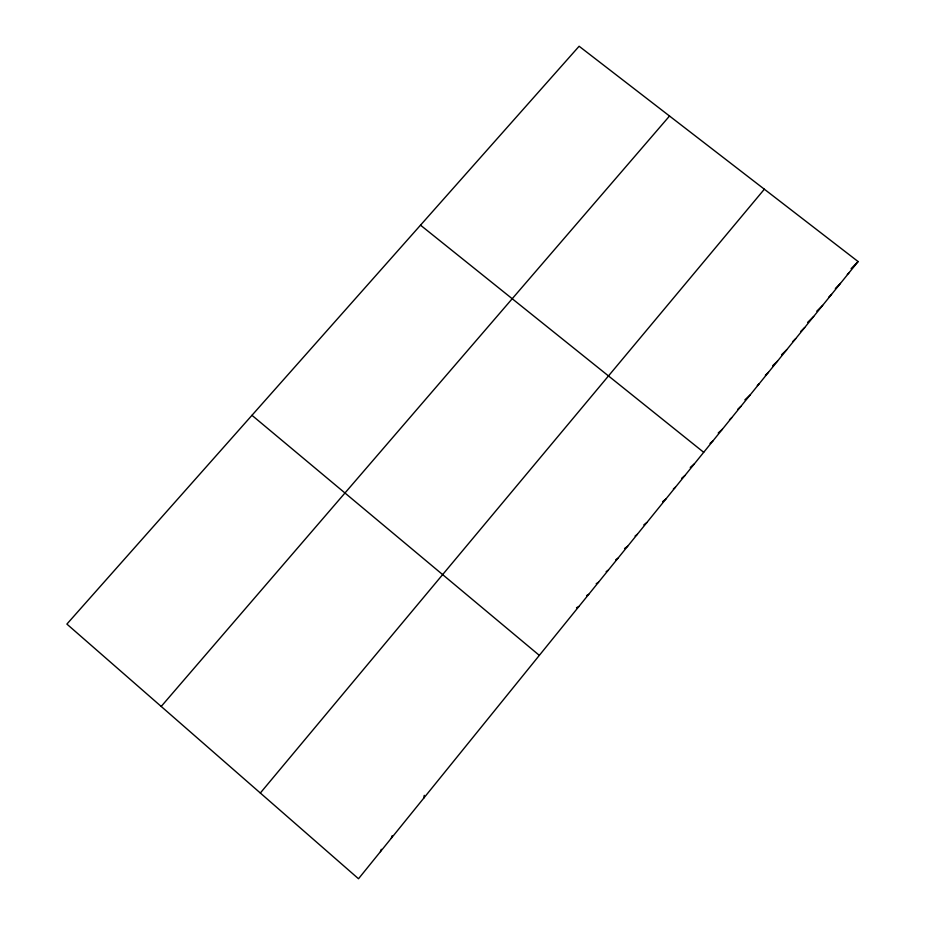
<?xml version="1.0" encoding="UTF-8"?>
<svg xmlns="http://www.w3.org/2000/svg" width="925" height="925" viewBox="0 0 925 925"><rect width="100%" height="100%" fill="white"/><g stroke="black" fill="none" stroke-linecap="round" stroke-linejoin="round"><path stroke-width="1.39" d="M423.731 798.183L424.251 795.35M391.321 838.223L392.177 835.691M380.429 851.671L381.308 849.312M858.111 261.567L358.507 878.75L66.889 624.086L579.119 46.25L858.111 261.567L851.104 268.643M260.33 793.014L764.351 189.209M161.204 706.446L669.515 116.018M847.323 274.447L849.289 272.47M835.344 288.496L840.432 283.408M828.557 297.364L831.54 294.393M816.775 311.193L822.626 305.4M807.594 322.432L813.676 316.466M800.726 331.428L804.692 327.566M792.586 341.695L795.673 338.7M781.602 354.714L786.632 349.87M772.641 365.78L777.543 361.097M765.357 375.261L768.432 372.347M757.298 385.528L759.286 383.655M744.891 399.843L750.106 394.987M737.849 409.174L740.89 406.376M729.513 419.742L731.64 417.799M718.228 432.981L722.367 429.258M710.053 443.433L713.048 440.774M690.247 467.426L694.317 463.911M681.656 478.294L684.893 475.542M673.365 488.955L675.447 487.221M662.635 501.651L665.954 498.945M643.823 524.88L646.876 522.521M635.093 536.014L637.279 534.373M624.537 548.525L627.647 546.27M615.726 559.775L617.981 558.214M606.153 571.615L608.28 570.193M596.209 583.698L598.544 582.23M586.577 595.596L588.762 594.301M576.495 607.748L578.957 606.43M420.517 225.18L703.705 452.313M251.97 415.313L539.333 655.374"/></g></svg>
